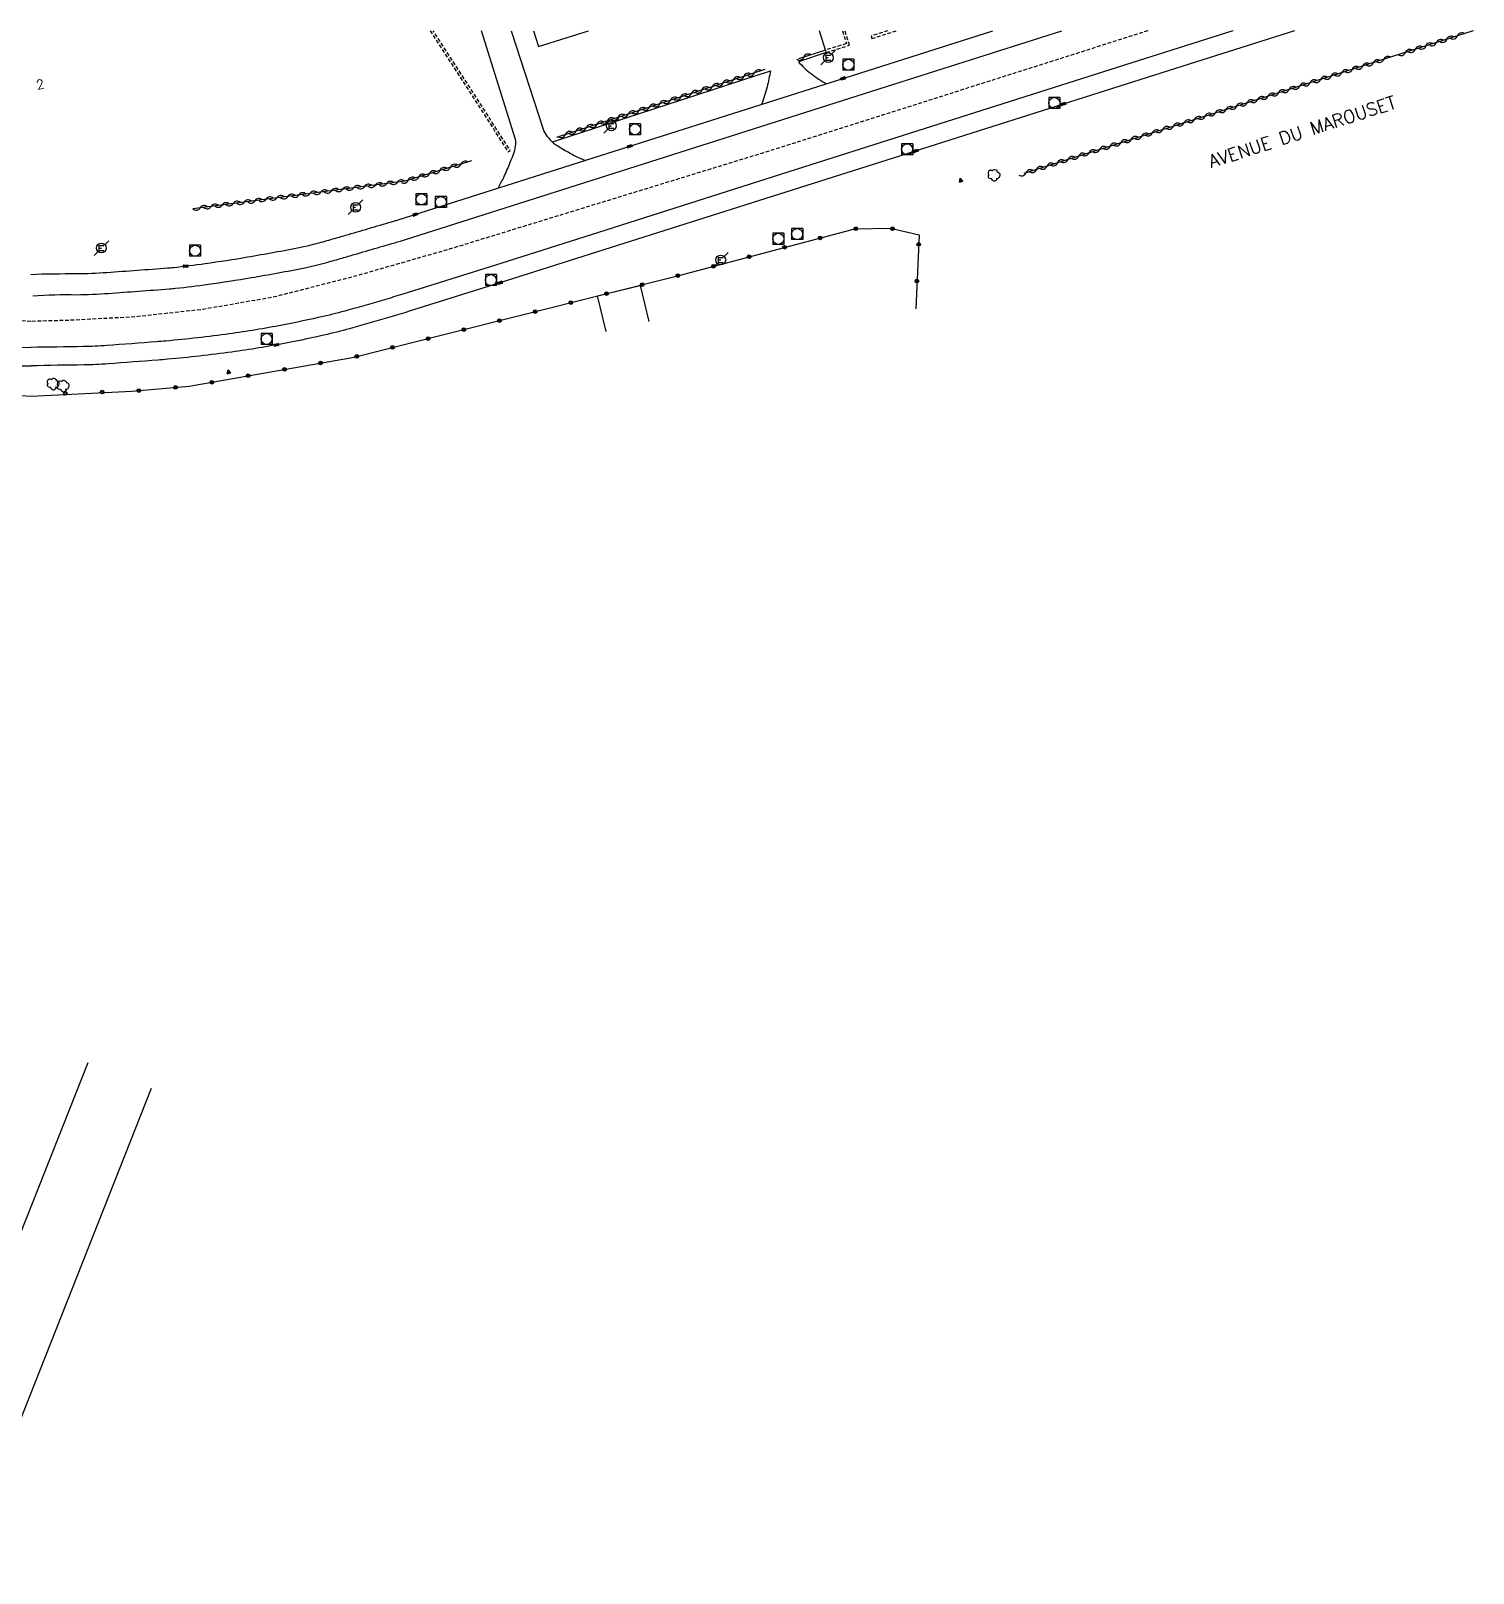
# Model space of a CAD drawing. Header units: millimetres. Extents: x 134000 to 135001, y 143000 to 144000.
# Drawn here: x 134209.3 to 134405.3, y 143790.4 to 144000 of the extents above; entities that cross this region are included whole.
import ezdxf
from ezdxf.enums import TextEntityAlignment as Align

# ---------------------------------------------------------------- set-up
doc = ezdxf.new("R2010")
doc.units = ezdxf.units.MM
doc.linetypes.add('DASHED', pattern=[0.75, 0.5, -0.25])
doc.layers.get('0').update_dxf_attribs({"linetype": 'CONTINUOUS'})
for name, color, linetype in [('W0001', 6, 'DASHED'), ('W0008', 7, 'CONTINUOUS'), ('w0100', 7, 'CONTINUOUS'), ('W0112', 1, 'DASHED'), ('W0300', 7, 'CONTINUOUS'), ('W0310', 3, 'CONTINUOUS'), ('W0322', 7, 'CONTINUOUS'), ('w0400', 7, 'CONTINUOUS'), ('W0420', 7, 'CONTINUOUS'), ('W0471', 7, 'CONTINUOUS'), ('W0851', 7, 'CONTINUOUS'), ('W0989', 7, 'CONTINUOUS'), ('W0991', 7, 'CONTINUOUS')]:
    doc.layers.add(name, color=color, linetype=linetype)
doc.styles.get("Standard").update_dxf_attribs({"font": 'romans.shx', "width": 0.85})

# ---------------------------------------------------------------- blocks, each defined once
blk = doc.blocks.new('t310o')
at = {"color": 0, "linetype": 'Continuous'}
for centre, start, end in [((-0.5, 0.38), 216.8699, 323.1304), ((0.5, -0.37), 36.8699, 143.1303)]:
    blk.add_arc(centre, 0.625, start, end, dxfattribs=at)
blk = doc.blocks.new('t322o')
at = {"color": 0, "linetype": 'Continuous'}
for radius in [0.25, 0.15]:
    blk.add_circle((0, 0), radius, dxfattribs=at)
blk = doc.blocks.new('T471')
for p, q in [((-0.333334, 0.333334), (-0.333334, -0.333334)), ((-0.333334, 0.333334), (0.333334, 0.333334)), ((-0.333334, 0), (0, 0)), ((0.500001, 0.500001), (1.000002, 1.000002)), ((-0.500001, -0.500001), (-1.000002, -1.000002)), ((-0.333334, -0.333334), (0.333334, -0.333334))]:
    blk.add_line(p, q)
blk.add_ellipse((0, 0), major_axis=(0.471405, 0.471405), ratio=1, start_param=5.4977871438, end_param=11.780972451)
blk = doc.blocks.new('T400')
at = {"color": 0, "linetype": 'ByBlock', "lineweight": -2}
for p, q in [((-0.15, -0.25), (-0.15, 0.3)), ((-0.15, 0.3), (0.15, 0.3)), ((-0.15, 0.15), (0.15, 0.15)), ((-0.15, 0), (0.15, 0)), ((0.15, 0.3), (0.15, -0.25)), ((-0.15, -0.15), (0.15, -0.15)), ((-0.15, -0.25), (-0.15, -0.3)), ((-0.15, -0.3), (0.15, -0.3)), ((0.15, -0.3), (0.15, -0.25))]:
    blk.add_line(p, q, dxfattribs=at)
blk = doc.blocks.new('T420')
for p, q in [((0.75, 0.75), (-0.75, 0.75)), ((-0.75, 0.75), (-0.75, -0.75)), ((0.75, 0.75), (0.75, -0.75)), ((0.75, -0.75), (-0.75, -0.75))]:
    blk.add_line(p, q)
blk.add_ellipse((0, 0), major_axis=(-0.53, 0.53), ratio=1, start_param=3.926991, end_param=10.210176)
blk = doc.blocks.new('T300')
for p, q in [((-0.8, 0.51), (-0.86, 0.34)), ((-0.86, 0.34), (-0.86, 0.17)), ((-0.86, 0.17), (-0.74, 0.06)), ((-0.69, 0.63), (-0.8, 0.51)), ((-0.8, -0.06), (-0.74, 0.06)), ((-0.74, 0.06), (-0.69, 0.11)), ((-0.57, 0.69), (-0.69, 0.63)), ((-0.46, 0.69), (-0.57, 0.69)), ((-0.29, 0.63), (-0.46, 0.69)), ((-0.29, 0.63), (-0.17, 0.74)), ((-0.23, 0.57), (-0.29, 0.63)), ((-0.17, 0.74), (-0.06, 0.8)), ((-0.06, 0.8), (0.06, 0.8)), ((0.06, 0.8), (0.23, 0.74)), ((0.23, 0.74), (0.34, 0.63)), ((0.34, 0.63), (0.4, 0.51)), ((0.46, 0.46), (0.34, 0.46)), ((0.4, 0.51), (0.4, 0.46)), ((0.57, 0.4), (0.46, 0.46)), ((0.57, 0.4), (0.69, 0.29)), ((0.69, 0.29), (0.74, 0.17)), ((0.74, 0.06), (0.69, -0.17)), ((0.74, 0.17), (0.74, 0.06)), ((-0.8, -0.17), (-0.8, -0.06)), ((-0.8, -0.23), (-0.8, -0.17)), ((-0.74, -0.34), (-0.8, -0.23)), ((-0.69, -0.4), (-0.74, -0.34)), ((-0.51, -0.46), (-0.69, -0.4)), ((-0.4, -0.46), (-0.51, -0.46)), ((-0.4, -0.46), (-0.34, -0.46)), ((-0.34, -0.46), (-0.34, -0.4)), ((-0.34, -0.51), (-0.34, -0.46)), ((-0.29, -0.63), (-0.34, -0.51)), ((-0.17, -0.74), (-0.29, -0.63)), ((-0.06, -0.8), (-0.17, -0.74)), ((0.06, -0.8), (-0.06, -0.8)), ((0.17, -0.74), (0.06, -0.8)), ((0.23, -0.69), (0.17, -0.74)), ((0.29, -0.46), (0.23, -0.46)), ((0.29, -0.63), (0.23, -0.69)), ((0.46, -0.4), (0.29, -0.46)), ((0.34, -0.51), (0.29, -0.63)), ((0.34, -0.51), (0.34, -0.46)), ((0.57, -0.34), (0.46, -0.4)), ((0.63, -0.29), (0.57, -0.34)), ((0.69, -0.17), (0.63, -0.29))]:
    blk.add_line(p, q)
blk = doc.blocks.new('T851')
for p, q in [((-0.25, -0.15), (0, 0.32)), ((0, 0.32), (0.25, -0.15)), ((-0.25, -0.15), (0.25, -0.15))]:
    blk.add_line(p, q)
for major_axis in [(-0.106, 0.106), (-0.0354, 0.0354), (-0.0236, 0.0236)]:
    blk.add_ellipse((0, 0), major_axis=major_axis, ratio=1, start_param=3.926991, end_param=10.210176)

msp = doc.modelspace()

# ---------------------------------------------------------------- linework, layer by layer
at = {"layer": 'W0001', "flags": 128}
msp.add_lwpolyline([(134361.05, 144000), (134310.11, 143983.82), (134266.11, 143970.32), (134253.63, 143966.74), (134242.37, 143963.84), (134232.68, 143962.15), (134223.5, 143961.14), (134214.5, 143960.66), (134209.27, 143960.52)], dxfattribs=at)
at = {"layer": 'W0001'}
msp.add_lwpolyline([(134209.27, 143960.52), (134195.48, 143961.29), (134183.63, 143962.88), (134166.18, 143966.6), (134153.94, 143970.13), (134137.42, 143976.37), (134122.38, 143984.07), (134109.06, 143992.64)], dxfattribs=at)
at = {"layer": 'W0008'}
for points in [[(134209.26, 143966.91, -0.012063), (134215.47, 143967.01, 0.014673), (134219.6, 143967.18, 0.000787), (134227.85, 143967.78, 0.008197), (134228.64, 143967.85, 0.008394), (134232.94, 143968.39, 0.006227), (134238.73, 143969.28, 0.007855), (134245.95, 143970.61, 0.020228), (134248.73, 143971.28, 0.000699), (134250.79, 143971.87, 0.000884), (134252.42, 143972.34, 0.000408), (134258.69, 143974.18, 0.005257), (134259.18, 143974.33), (134283.7, 143982.11), (134321.9, 143994.27), (134339.98, 144000)], [(134372.61, 144000), (134357.9, 143995.32), (134313.28, 143981.15), (134286.4, 143972.61), (134272.26, 143968.14), (134259.8, 143964.22, -0.004834), (134257.33, 143963.47, -0.002439), (134252.33, 143962.03, -0.013044), (134249, 143961.19, -0.008075), (134243.43, 143960.02, -0.013682), (134236.23, 143958.83, -0.01156), (134227.61, 143957.85, -0.003533), (134226.36, 143957.75, -0.000668), (134219.58, 143957.24, -0.01266), (134216.39, 143957.09, 0.000897), (134209.28, 143956.99)], [(134380.97, 144000), (134366.68, 143995.46), (134349.57, 143990.06), (134327.44, 143983.03), (134287.15, 143970.24), (134273.01, 143965.76), (134260.55, 143961.85, -0.004834), (134258.03, 143961.08, -0.002439), (134253.01, 143959.64, -0.013044), (134249.55, 143958.76, -0.008075), (134243.91, 143957.57, -0.013682), (134236.57, 143956.36, -0.01156), (134227.83, 143955.37, -0.003533), (134226.55, 143955.26, -0.000668), (134219.76, 143954.76, -0.01266), (134216.45, 143954.6, 0.005052), (134209.29, 143954.47)], [(134209.52, 143963.99, -0.025109), (134215.51, 143964.15, 0.014673), (134219.8, 143964.33, 0.000787), (134228.06, 143964.94, 0.008197), (134228.94, 143965.02, 0.008394), (134233.35, 143965.57, 0.006227), (134239.2, 143966.47, 0.007855), (134246.51, 143967.81, 0.020228), (134249.51, 143968.54, 0.000699), (134251.58, 143969.13, 0.000884), (134253.22, 143969.61, 0.000408), (134259.5, 143971.44, 0.005257), (134260.04, 143971.61), (134284.57, 143979.39), (134326.52, 143992.75), (134349.35, 144000)], [(134317.36, 143997.05), (134313.57, 143995.81, 0.022975), (134314.41, 143994.93, 0.022975), (134315.33, 143994.14, 0.022741), (134316.3, 143993.44, 0.022741), (134317.34, 143992.83)], [(134280.14, 143984.9), (134309.76, 143994.55, -0.011766), (134309.56, 143993.46, -0.011766), (134309.31, 143992.38, -0.013077), (134308.97, 143991.2, -0.013077), (134308.57, 143990.03)]]:
    msp.add_lwpolyline(points, format="xyb", dxfattribs=at)
at = {"layer": 'W0008', "flags": 128}
for points in [[(134272.75, 143978.64, 0.011091), (134273.53, 143980.09, 0.017353), (134273.97, 143981.05, 0.004557), (134274.75, 143982.97, 0.01697), (134274.94, 143983.49, 0.051284), (134275.18, 143984.63, 0.102816), (134275.12, 143985.22), (134270.49, 144000)], [(134274.54, 144000), (134278.9, 143986.64, 0.082303), (134279.39, 143985.7, 0.066376), (134280.31, 143984.76, 0.027004), (134280.86, 143984.38, 0.008929), (134282.62, 143983.33, 0.019777), (134283.39, 143982.93, 0.012814), (134284.61, 143982.4)]]:
    msp.add_lwpolyline(points, format="xyb", dxfattribs=at)
at = {"layer": 'W0008'}
for points in [[(134105.52, 143990.69), (134112.53, 143986.05), (134117.19, 143983.03), (134125.69, 143978.18), (134132.26, 143974.9), (134135.2, 143973.52), (134140.26, 143971.32), (134142.23, 143970.51), (134147.83, 143968.36), (134152.08, 143966.96), (134159.64, 143964.6), (134165.57, 143963), (134173.03, 143961.27), (134179.13, 143960.1), (134186.7, 143958.79), (134195.8, 143957.68), (134202.85, 143957.15), (134209.28, 143956.99)], [(134164.54, 143960.45), (134179.23, 143957.53), (134179.9, 143957.4), (134186.16, 143956.38), (134195.67, 143955.17), (134201.22, 143954.76), (134207.27, 143954.49), (134209.29, 143954.47)]]:
    msp.add_lwpolyline(points, dxfattribs=at)
at = {"layer": 'w0100', "flags": 128}
for points in [[(134277.59, 144000), (134278.26, 143997.87), (134285.05, 144000)], [(134287.45, 143959.13), (134286.28, 143963.99), (134292.06, 143965.38), (134293.23, 143960.53)], [(134217.03, 143859.77), (134191.02, 143794.19), (134190.83, 143794.26), (134190.74, 143794.03), (134199.79, 143790.45), (134199.88, 143790.67), (134199.69, 143790.75), (134225.65, 143856.35)]]:
    msp.add_lwpolyline(points, dxfattribs=at)
at = {"layer": 'W0112', "flags": 128}
msp.add_lwpolyline([(134263.54, 144000), (134274.13, 143983.56), (134274.42, 143983.75), (134274.42, 143983.75), (134263.96, 144000)], dxfattribs=at)
at = {"layer": 'W0112'}
for points in [[(134319.54, 144000), (134320.09, 143998.27), (134317.26, 143997.38), (134317.36, 143997.05), (134320.53, 143998.04), (134319.91, 144000)], [(134325.69, 144000), (134323.44, 143999.29), (134323.55, 143998.96), (134326.86, 144000)]]:
    msp.add_lwpolyline(points, dxfattribs=at)
at = {"layer": 'W0310', "flags": 128}
for points in [[(134405.26, 144000), (134393.46, 143996.23), (134368.9, 143988.43), (134351.8, 143983.03), (134344.19, 143980.61)], [(134317.26, 143997.38), (134313.6, 143996.21)], [(134309, 143994.75), (134280.68, 143985.52)], [(134269.14, 143982.33), (134260.08, 143979.57), (134231.28, 143975.82)]]:
    msp.add_lwpolyline(points, dxfattribs=at)
at = {"layer": 'W0322', "flags": 128}
for points in [[(134317.26, 143997.38), (134316.44, 144000)], [(134209.3, 143950.38), (134222.97, 143951.05), (134230.79, 143951.71), (134253.2, 143955.67), (134265.39, 143958.73), (134297.68, 143966.87), (134321.22, 143973.11), (134326.09, 143973.17), (134329.97, 143972.29), (134329.51, 143962.24)]]:
    msp.add_lwpolyline(points, dxfattribs=at)
at = {"layer": 'W0322'}
for points in [[(134197.01, 143951.15), (134209.3, 143950.38), (134209.3, 143950.38), (134209.3, 143950.38), (134209.3, 143950.38), (134209.3, 143950.38), (134209.3, 143950.38), (134209.3, 143950.38), (134209.3, 143950.38), (134209.3, 143950.38), (134209.3, 143950.38), (134209.3, 143950.38), (134209.3, 143950.38), (134209.3, 143950.38), (134209.3, 143950.38), (134209.3, 143950.38), (134209.3, 143950.38), (134209.3, 143950.38), (134209.3, 143950.38), (134209.3, 143950.38), (134209.3, 143950.38), (134209.3, 143950.38), (134209.3, 143950.38), (134209.3, 143950.38), (134209.3, 143950.38), (134209.3, 143950.38), (134209.3, 143950.38), (134209.3, 143950.38), (134209.3, 143950.38), (134209.3, 143950.38), (134209.3, 143950.38), (134209.3, 143950.38), (134209.3, 143950.38), (134209.3, 143950.38), (134209.3, 143950.38), (134209.3, 143950.38), (134209.3, 143950.38), (134209.3, 143950.38), (134209.3, 143950.38), (134209.3, 143950.38), (134209.3, 143950.38), (134209.3, 143950.38), (134209.3, 143950.38), (134209.3, 143950.38), (134209.3, 143950.38), (134209.3, 143950.38), (134209.3, 143950.38), (134209.3, 143950.38), (134209.3, 143950.38), (134209.3, 143950.38), (134209.3, 143950.38), (134209.3, 143950.38), (134209.3, 143950.38), (134209.3, 143950.38), (134209.3, 143950.38), (134209.3, 143950.38), (134209.3, 143950.38), (134209.3, 143950.38), (134209.3, 143950.38), (134209.3, 143950.38), (134209.3, 143950.38), (134209.3, 143950.38), (134209.3, 143950.38), (134209.3, 143950.38), (134209.3, 143950.38), (134209.3, 143950.38), (134209.3, 143950.38), (134209.3, 143950.38), (134209.3, 143950.38), (134209.3, 143950.38), (134209.3, 143950.38), (134209.3, 143950.38), (134209.3, 143950.38), (134209.3, 143950.38), (134209.3, 143950.38), (134209.3, 143950.38), (134209.3, 143950.38), (134209.3, 143950.38), (134209.3, 143950.38), (134209.3, 143950.38), (134209.3, 143950.38), (134209.3, 143950.38), (134209.3, 143950.38), (134209.3, 143950.38), (134209.3, 143950.38), (134209.3, 143950.38), (134209.3, 143950.38), (134209.3, 143950.38), (134209.3, 143950.38), (134209.3, 143950.38), (134209.3, 143950.38), (134209.3, 143950.38), (134209.3, 143950.38), (134209.3, 143950.38), (134209.3, 143950.38), (134209.3, 143950.38), (134209.3, 143950.38), (134209.3, 143950.38), (134209.3, 143950.38)], [(134209.3, 143950.38), (134209.3, 143950.38), (134209.3, 143950.38), (134209.3, 143950.38), (134209.3, 143950.38), (134209.3, 143950.38), (134209.3, 143950.38), (134209.3, 143950.38), (134209.3, 143950.38), (134209.3, 143950.38), (134209.3, 143950.38), (134209.3, 143950.38), (134209.3, 143950.38), (134209.3, 143950.38), (134209.3, 143950.38), (134209.3, 143950.38), (134209.3, 143950.38), (134209.3, 143950.38), (134209.3, 143950.38), (134209.3, 143950.38)]]:
    msp.add_lwpolyline(points, dxfattribs=at)

# ---------------------------------------------------------------- block references
at = {"layer": 'W0300'}
for p in [(134340.2, 143980.36), (134212.34, 143952), (134213.71, 143951.72)]:
    msp.add_blockref('T300', p, dxfattribs=at)
at = {"layer": 'W0310'}
for p, rotation in [((134403.11, 143999.31), 197.7262819572197), ((134396.06, 143997.06), 197.7262819571987), ((134397.4, 143997.49), 197.7262819571987), ((134398.83, 143997.94), 197.7262819572038), ((134400.26, 143998.4), 197.7262819572146), ((134401.68, 143998.86), 197.7262819571987), ((134314.31, 143996.44), 197.7167055242699), ((134390.25, 143995.21), 197.612798451267), ((134391.68, 143995.66), 197.6127984512569), ((134393.11, 143996.12), 197.6127984512619), ((134303.3, 143992.89), 198.047921364113), ((134304.73, 143993.35), 198.0479213641079), ((134306.15, 143993.82), 198.0479213641289), ((134307.58, 143994.28), 198.0479213641079), ((134383.1, 143992.94), 197.6127984512619), ((134384.53, 143993.39), 197.6127984512569), ((134385.96, 143993.85), 197.612798451267), ((134387.39, 143994.3), 197.6127984512619), ((134388.82, 143994.76), 197.6127984512619), ((134297.59, 143991.03), 198.047921364113), ((134299.02, 143991.49), 198.047921364113), ((134300.45, 143991.96), 198.0479213641289), ((134301.87, 143992.42), 198.0479213641182), ((134377.38, 143991.12), 197.6127984512619), ((134378.81, 143991.58), 197.6127984512619), ((134380.24, 143992.03), 197.6127984512619), ((134381.67, 143992.49), 197.6127984512569), ((134290.46, 143988.71), 198.0479213641289), ((134291.89, 143989.17), 198.0479213641079), ((134293.32, 143989.63), 198.0479213641289), ((134294.74, 143990.1), 198.0479213641182), ((134296.17, 143990.56), 198.047921364113), ((134370.24, 143988.86), 197.612798451267), ((134371.67, 143989.31), 197.6127984512569), ((134373.1, 143989.76), 197.6127984512619), ((134374.53, 143990.22), 197.6127984512569), ((134375.96, 143990.67), 197.6127984512619), ((134284.76, 143986.85), 198.0479213641289), ((134286.19, 143987.31), 198.0479213641079), ((134287.61, 143987.78), 198.047921364113), ((134289.04, 143988.24), 198.0479213641079), ((134363.08, 143986.6), 197.5167046692729), ((134364.52, 143987.05), 197.5167046692729), ((134365.95, 143987.5), 197.5167046692729), ((134367.38, 143987.95), 197.5167046692729), ((134368.81, 143988.4), 197.5167046692729), ((134281.91, 143985.92), 198.047921364113), ((134283.33, 143986.38), 198.0479213641237), ((134357.36, 143984.79), 197.516704669257), ((134358.79, 143985.24), 197.5167046692779), ((134360.22, 143985.69), 197.5167046692729), ((134361.65, 143986.14), 197.5167046692779), ((134350.21, 143982.53), 197.628861975779), ((134351.64, 143982.98), 197.6288619758158), ((134353.07, 143983.44), 197.5167046692729), ((134354.5, 143983.89), 197.5167046692729), ((134355.93, 143984.34), 197.5167046692729), ((134263.41, 143980.58), 196.9678139134905), ((134264.84, 143981.02), 196.9678139134808), ((134266.27, 143981.46), 196.9678139134856), ((134267.71, 143981.89), 196.9678139134808), ((134344.49, 143980.71), 197.6288619757999), ((134345.92, 143981.17), 197.628861975779), ((134347.35, 143981.62), 197.628861975779), ((134348.78, 143982.08), 197.628861975784), ((134251.63, 143978.47), 187.4051534388696), ((134253.12, 143978.66), 187.4051534388696), ((134254.6, 143978.86), 187.405153438853), ((134256.09, 143979.05), 187.4051534388551), ((134257.58, 143979.24), 187.4051534388551), ((134259.07, 143979.44), 187.4051534388551), ((134260.54, 143979.71), 196.9678139134856), ((134261.97, 143980.14), 196.9678139134808), ((134235.27, 143976.34), 187.405153438853), ((134236.75, 143976.54), 187.405153438853), ((134238.24, 143976.73), 187.4051534388551), ((134239.73, 143976.92), 187.4051534388551), ((134241.22, 143977.12), 187.405153438853), ((134242.7, 143977.31), 187.405153438853), ((134244.19, 143977.5), 187.405153438886), ((134245.68, 143977.7), 187.405153438886), ((134247.17, 143977.89), 187.4051534388717), ((134248.65, 143978.08), 187.4051534388717), ((134250.14, 143978.28), 187.4051534388696), ((134232.29, 143975.96), 187.405153438853), ((134233.78, 143976.15), 187.405153438853)]:
    msp.add_blockref('t310o', p, dxfattribs=dict(at, rotation=rotation))
at = {"layer": 'W0322'}
for p, rotation in [((134321.37, 143973.11), 0.6563716624000837), ((134326.36, 143973.11), 347.2680068818734), ((134311.7, 143970.59), 14.85503378962751), ((134316.53, 143971.87), 14.85503378960711), ((134329.91, 143970.99), 267.3806176826307), ((134302.04, 143968.02), 14.85503378961139), ((134306.87, 143969.3), 14.85503378961139), ((134297.2, 143966.75), 14.1496859159207), ((134329.68, 143965.99), 267.3806176826155), ((134287.5, 143964.3), 14.1496859159207), ((134292.35, 143965.52), 14.14968591590452), ((134277.81, 143961.86), 14.14968591591662), ((134282.66, 143963.08), 14.14968591590452), ((134272.96, 143960.63), 14.14968591591662), ((134263.26, 143958.19), 14.06798709374755), ((134268.11, 143959.41), 14.14968591591662), ((134253.56, 143955.76), 14.06798709376373), ((134258.41, 143956.98), 14.06798709374755), ((134243.72, 143954), 10.02711465985246), ((134248.64, 143954.87), 10.02711465985538), ((134228.93, 143951.55), 4.827671441958794), ((134233.87, 143952.25), 10.02711465985538), ((134238.8, 143953.13), 10.02711465983605), ((134213.95, 143950.74), 1.968317565528565), ((134218.95, 143950.91), 1.968317565527992), ((134223.95, 143951.13), 4.827671441943587)]:
    msp.add_blockref('t322o', p, dxfattribs=dict(at, rotation=rotation))
at = {"layer": 'w0400'}
for p, rotation in [((134319.62, 143993.52), 108.3457603179622), ((134349.57, 143990.06), 287.5833650334038), ((134290.65, 143984.32), 287.6568154122787), ((134329.53, 143983.71), 288.0620680317837), ((134261.49, 143975.06), 287.5969295430376), ((134230.29, 143968.03), 276.2480482205733), ((134273.01, 143965.76), 107.5678417512247), ((134242.66, 143957.33), 100.9092361649003)]:
    msp.add_blockref('T400', p, dxfattribs=dict(at, rotation=rotation))
at = {"layer": 'W0420'}
for p in [(134320.35, 143995.39), (134348.34, 143990.19), (134291.37, 143986.61), (134328.35, 143983.91), (134262.35, 143977.12), (134264.98, 143976.73), (134310.85, 143971.74), (134313.4, 143972.38), (134231.59, 143970.12), (134271.78, 143966.13), (134241.3, 143958.14)]:
    msp.add_blockref('T420', p, dxfattribs=at)
at = {"layer": 'W0471'}
for p in [(134317.63, 143996.37), (134288.15, 143987.1), (134253.4, 143976.03), (134218.85, 143970.49), (134303.02, 143968.87)]:
    msp.add_blockref('T471', p, dxfattribs=at)
at = {"layer": 'W0851'}
for p, rotation in [((134335.65, 143979.66), 14.67399553177855), ((134236.15, 143953.61), 14.67399553174629)]:
    msp.add_blockref('T851', p, dxfattribs=dict(at, rotation=rotation))

# ---------------------------------------------------------------- texts
at = {"layer": 'W0989'}
msp.add_text('AVENUE DU MAROUSET', height=1.75, rotation=17.9637, dxfattribs=at).set_placement((134382.04, 143986.29), align=Align.MIDDLE)
at = {"layer": 'W0991'}
msp.add_text('2', height=1.25, rotation=13.2013, dxfattribs=at).set_placement((134210.54, 143992.74), align=Align.MIDDLE)

doc.saveas('drawing.dxf')
